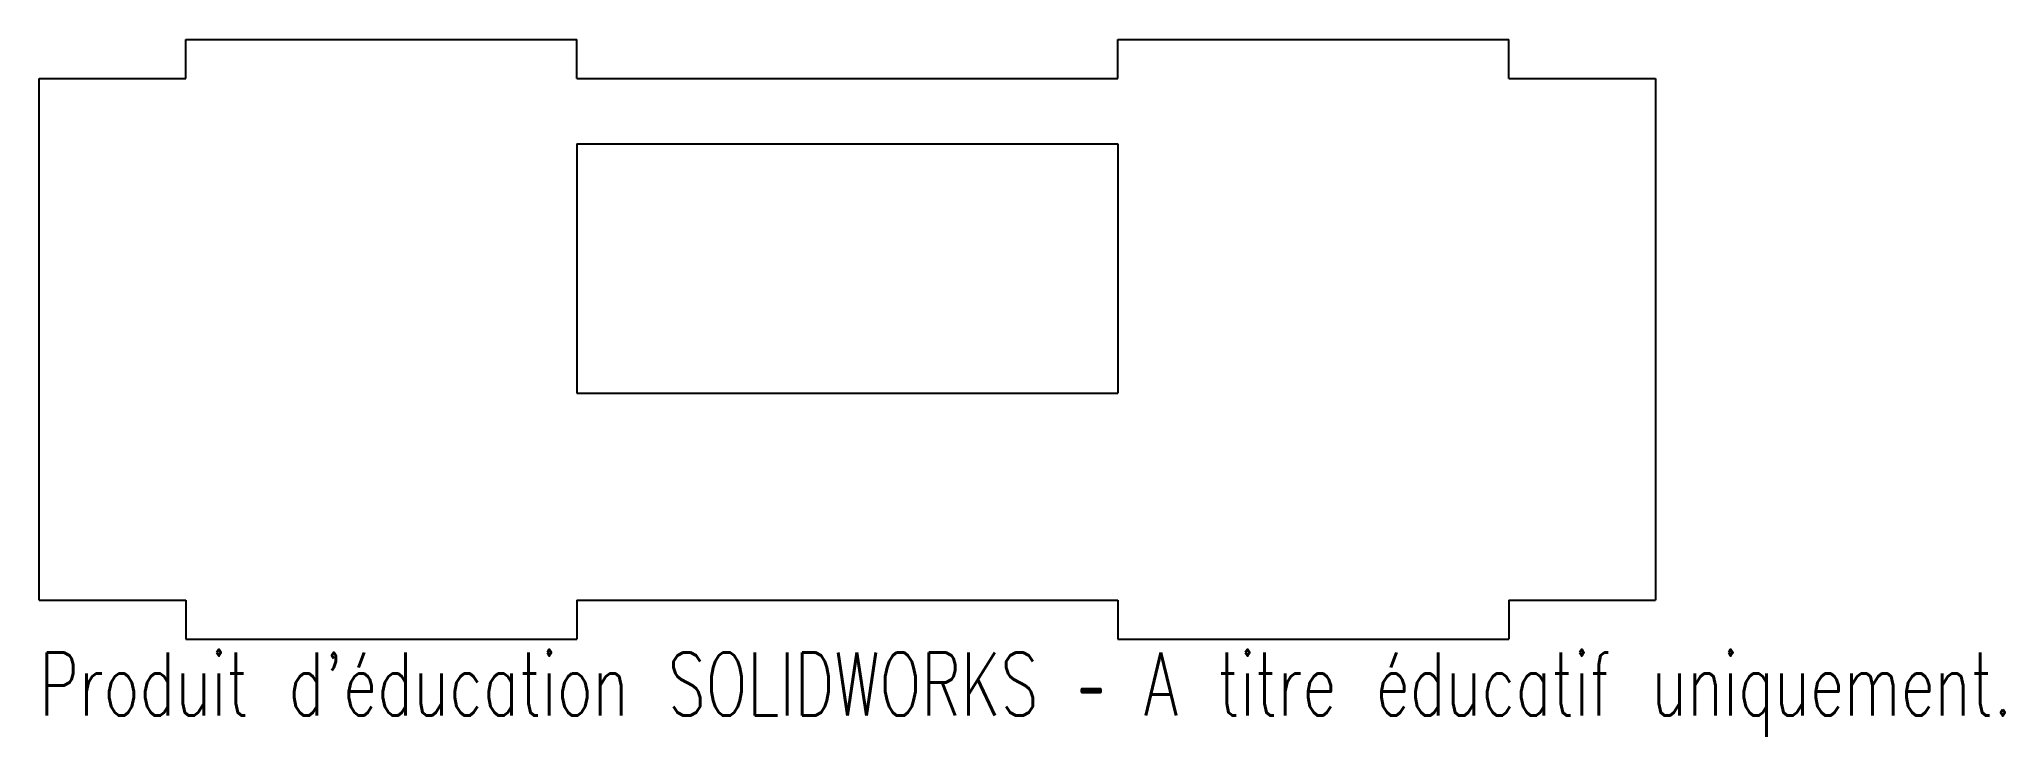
# Model space of a CAD drawing. Header units: millimetres. Extents: x -62 to 89, y -30 to 23.
import ezdxf

# ---------------------------------------------------------------- set-up
doc = ezdxf.new("R2010")
doc.units = ezdxf.units.MM
doc.styles.add('SLDTEXTSTYLE0', font='TXT', dxfattribs={"width": 0.7, "bigfont": 'bigfont'})

msp = doc.modelspace()

# ---------------------------------------------------------------- linework, layer by layer
at = {"color": 7, "linetype": 'Continuous', "lineweight": 25}
for p, q in [((-50.75, 20), (-50.75, 23)), ((-50.75, 23), (-20.75, 23)), ((-20.75, 20), (-20.75, 23)), ((20.75, 23), (50.75, 23)), ((20.75, 20), (20.75, 23)), ((50.75, 20), (50.75, 23)), ((-62, -20), (-62, 20)), ((-62, 20), (-50.75, 20)), ((-20.75, 20), (20.75, 20)), ((50.75, 20), (62, 20)), ((62, 20), (62, -20)), ((-20.75, 15), (20.75, 15)), ((-20.75, 15), (-20.75, -4.13)), ((20.75, 15), (20.75, -4.13)), ((-20.75, -4.13), (20.75, -4.13)), ((-62, -20), (-50.75, -20)), ((-50.75, -20), (-50.75, -23)), ((-20.75, -20), (-20.75, -23)), ((-20.75, -20), (20.75, -20)), ((20.75, -20), (20.75, -23)), ((50.75, -20), (62, -20)), ((50.75, -20), (50.75, -23)), ((-50.75, -23), (-20.75, -23)), ((20.75, -23), (50.75, -23))]:
    msp.add_line(p, q, dxfattribs=at)

# ---------------------------------------------------------------- texts
at = {"color": 7, "linetype": 'Continuous', "insert": (-62, -24.02), "char_height": 4.8336, "attachment_point": 1, "style": 'SLDTEXTSTYLE0'}
msp.add_mtext("Produit d'éducation SOLIDWORKS – A titre éducatif uniquement.", dxfattribs=at)

doc.saveas('drawing.dxf')
